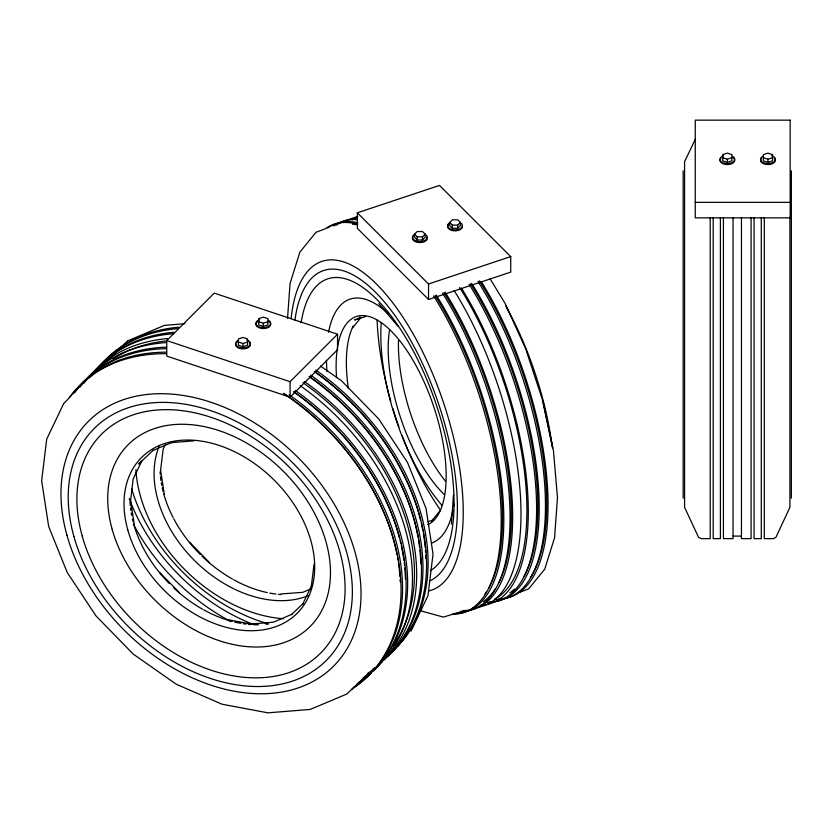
<?xml version="1.0" encoding="UTF-8"?>
<svg xmlns="http://www.w3.org/2000/svg" width="833" height="833" viewBox="0 0 833 833"><rect width="100%" height="100%" fill="white"/><g stroke="black" fill="none" stroke-linecap="round" stroke-linejoin="round"><path stroke-width="1.25" d="M287.531 318.425L290.061 283.428L299.89 252.097L316.03 232.261L325.026 228.908A204.647 83.55 71.6 0 1 357.742 224.275M451.371 524.092L453.464 495.198M130.573 500.716L133.113 479.1L142.006 460.555L138.674 464.012L153.157 450.247M311.355 586.245L314.041 564.149M695.368 139.173L684.57 161.685L684.57 507.307L698.575 537.368L701.178 538.639L710.195 538.639L710.195 217.58M165.392 444.406L163.174 449.039L160.592 470.239L164.33 494.438M302.608 604.31L311.5 585.766M411.023 631.175L427.964 595.657L433.025 554.06L426.007 508.349L407.462 462.377L378.64 418.853L341.478 380.743L320.528 366.062M352.63 327.733L361.012 317.467M431.567 521.094L439.949 510.837M166.767 340.582L214.237 293.122L337.542 334.22L337.542 349.725L290.082 397.185L166.767 356.087L166.767 340.582L290.082 381.681L337.542 334.22M414.553 234.188L417.208 231.532L422.498 231.532L425.153 234.188L425.153 237.353L422.498 239.998L417.208 239.998L414.553 237.353L414.553 234.188L417.208 236.832L422.498 236.832L425.153 234.188M449.737 222.453L452.392 219.808L457.681 219.808L460.337 222.453L460.337 225.618L457.681 228.273L452.392 228.273L449.737 225.618L449.737 222.453L452.392 225.108L457.681 225.108L460.337 222.453M100.043 367.114L127.428 341.082M303.222 603.436L291.456 614.619L291.904 614.296L273.276 622.22L250.806 624.032M374.631 667.691L346.799 694.045L310.23 709.424L267.945 712.84L221.963 704.197L176.148 684.164L133.197 654.061L96.034 615.951L67.202 572.427L48.668 526.456L41.65 480.745L46.71 439.147L63.652 403.63L68.483 398.684A204.647 144.713 45 0 1 166.34 353.702M127.876 340.759L164.434 325.38L184.947 323.725M152.71 450.57L171.817 442.5M310.022 589.285L302.858 592.305L280.867 593.971M357.336 212.811L439.543 185.415L510.733 256.606L510.733 272.099L428.526 299.505L357.336 228.315L357.336 212.811L428.526 284.001L428.526 299.505M722.732 157.687L727.313 159.218L731.905 157.687M727.313 162.383L731.905 160.852L731.905 154.626L727.313 153.105L722.732 154.626L722.732 160.852L727.313 162.383L727.313 159.218M258.719 321.705L263.311 323.235L267.893 321.705M263.311 326.401L267.893 324.87L267.893 318.643L263.311 317.113L258.719 318.643L258.719 324.87L263.311 326.401L263.311 323.235M763.361 157.687L767.943 159.218L772.535 157.687M767.943 162.383L772.535 160.852L772.535 154.626L767.943 153.105L763.361 154.626L763.361 160.852L767.943 162.383L767.943 159.218M238.405 342.019L242.997 343.55L247.578 342.019M428.526 284.001L510.733 256.606M242.997 346.715L247.578 345.185L247.578 338.958L242.997 337.427L238.405 338.958L238.405 345.185L242.997 346.715L242.997 343.55M359.835 318.216L354.629 319.945L365.645 316.55M519.615 592.294L528.601 588.941L544.751 569.116L554.57 537.785L557.475 497.603L553.424 450.486L542.783 400.277M428.152 521.635L433.045 520.125M464.949 610.516L443.406 617.097L420.738 610.849M171.338 442.646L193.808 440.834M695.253 202.357L790.173 202.357M733.04 536.108L741.453 536.108M226.868 619.471L251.212 624.073M189.632 542.262L209.489 562.629M159.572 572.323L179.428 592.68M378.796 303.639L397.778 326.036M490.075 278.816L504.902 303.087L526.227 349.995M505.735 305.544L508.068 310.293M526.341 350.849L542.325 399.403L552.602 447.894L551.581 442.469M130.542 500.3L134.269 524.498M791.35 170.859L791.35 498.134M789.913 217.215L789.913 507.307L775.919 537.368L773.316 538.639L764.298 538.639L764.298 217.58M761.289 217.58L761.289 538.639L754.073 538.639L754.073 217.58M751.074 217.58L751.074 538.639L741.453 538.639L741.453 217.58M733.04 217.58L733.04 538.639L723.419 538.639L723.419 217.58M720.41 217.58L720.41 538.639L713.194 538.639L713.194 217.58M683.143 170.859L683.143 498.134M457.681 225.108L457.681 228.273M452.392 225.108L452.392 228.273M422.498 236.832L422.498 239.998M417.208 236.832L417.208 239.998M290.082 381.681L290.082 397.185M268.538 320.32A7.403 4.269 0 0 1 268.059 326.609A7.403 4.269 0 0 1 257.241 325.786A7.403 4.269 0 0 1 259.604 319.643M269.715 322.163A7.403 4.269 0 0 1 267.549 327.796A7.403 4.269 0 0 1 257.636 327.046A7.403 4.269 0 0 1 258.074 321.278M246.693 339.958A7.403 4.269 0 0 1 249.057 346.101A7.403 4.269 0 0 1 238.238 346.924A7.403 4.269 0 0 1 237.759 340.635M250.389 344.612A7.403 4.269 0 0 1 242.028 348.85A7.403 4.269 0 0 1 235.843 343.508M236.582 342.478A7.403 4.269 0 0 1 237.759 341.592M249.4 342.478A7.403 4.269 0 0 1 250.139 343.508M283.366 393.395A204.647 144.713 45 0 1 351.755 689.214M69.982 397.174A204.647 144.713 45 0 1 166.517 352.192M289.134 394.811A204.647 144.713 45 0 1 372.632 671.429M370.883 673.272A204.647 144.713 45 0 1 353.254 687.704M379.005 665.15A204.647 144.713 45 0 1 374.319 669.43M370.393 672.648A204.647 144.713 45 0 1 363.178 677.791M79.906 387.262A204.647 144.713 45 0 1 165.913 342.613M300.109 385.637A204.647 144.713 45 0 1 383.409 660.579M370.466 673.408A204.647 144.713 45 0 1 358.367 682.602M75.095 392.062A204.647 144.713 45 0 1 166.34 347.163M295.309 390.448A204.647 144.713 45 0 1 376.87 667.243M370.852 673.21A204.647 144.713 45 0 1 356.857 684.101M73.596 393.572A204.647 144.713 45 0 1 166.152 348.631M293.799 391.947A204.647 144.713 45 0 1 373.59 670.565M268.632 623.99A110.091 77.844 45 0 1 266.133 624.313M258.438 624.812A110.091 77.844 45 0 1 255.825 624.812M250.691 624.583A110.091 77.844 45 0 1 248.286 624.386M245.86 624.115A110.091 77.844 45 0 1 243.403 623.771M240.935 623.365A110.091 77.844 45 0 1 234.719 622.074M232.23 621.449A110.091 77.844 45 0 1 203.679 609.839M202.534 609.204A110.091 77.844 45 0 1 173.774 587.973M169.276 583.569A110.091 77.844 45 0 1 133.707 524.051M133.051 521.583A110.091 77.844 45 0 1 132.447 519.105M131.666 515.388A110.091 77.844 45 0 1 131.218 512.909M130.833 510.442A110.091 77.844 45 0 1 130.521 507.995M130.271 505.558A110.091 77.844 45 0 1 130.021 501.966M88.923 378.244A204.647 144.713 45 0 1 173.628 333.689M309.126 376.62A204.647 144.713 45 0 1 394.103 649.667M391.562 652.499A204.647 144.713 45 0 1 384.294 659.58M283.47 618.742A134.457 95.077 45 0 1 135.904 469.687M284.553 393.884A202.117 142.912 45 0 1 397.081 554.976M397.57 557.569A202.117 142.912 45 0 1 398.018 560.161M398.424 562.754A202.117 142.912 45 0 1 399.975 576.811M400.121 579.32A202.117 142.912 45 0 1 400.236 581.809M382.295 661.819A204.647 144.713 45 0 1 377.557 666.046M369.488 672.179A204.647 144.713 45 0 1 367.384 673.585M84.112 383.045A204.647 144.713 45 0 1 167.527 338.604M304.326 381.431A204.647 144.713 45 0 1 387.616 656.373M90.422 376.735A204.647 144.713 45 0 1 173.837 332.294M310.636 375.121A204.647 144.713 45 0 1 387.678 656.373M394.03 650.125A204.647 144.713 45 0 1 388.449 655.311M94.035 373.132A204.647 144.713 45 0 1 177.45 328.681M314.239 371.508A204.647 144.713 45 0 1 397.528 646.45M95.535 371.633A204.647 144.713 45 0 1 178.949 327.182M315.749 370.008A204.647 144.713 45 0 1 401.537 642.087M399.882 644.003A204.647 144.713 45 0 1 391.854 652.124M113.09 358.981A202.117 142.912 45 0 1 165.871 341.03M302.993 382.722A202.117 142.912 45 0 1 392.843 645.908M267.383 623.532A156.167 110.425 45 0 1 131.572 488.617M254.825 624.969A164.049 115.995 45 0 1 129.219 498.436M231.001 621.595A171.931 121.576 45 0 1 133.426 524.259M310.376 377.162A202.117 142.912 45 0 1 418.01 537.129M418.458 539.722A202.117 142.912 45 0 1 419.572 547.468M419.853 550.03A202.117 142.912 45 0 1 420.748 563.837M280.742 594.533A110.091 77.844 45 0 1 278.347 594.325M275.921 594.054A110.091 77.844 45 0 1 269.757 593.086M267.268 592.586A110.091 77.844 45 0 1 233.74 579.778M232.594 579.143A110.091 77.844 45 0 1 202.013 556.173M200.222 554.414A110.091 77.844 45 0 1 173.774 518.813M173.17 517.668A110.091 77.844 45 0 1 163.768 494M163.112 491.522A110.091 77.844 45 0 1 162.227 487.805M161.717 485.327A110.091 77.844 45 0 1 161.279 482.848M160.894 480.391A110.091 77.844 45 0 1 160.446 476.715M160.238 474.3A110.091 77.844 45 0 1 160.082 471.905M308.46 595.585A110.091 77.844 45 0 1 194.172 560.182A110.091 77.844 45 0 1 159.301 445.915M293.976 391.739A202.117 142.912 45 0 1 399.548 538.16M400.194 540.752A202.117 142.912 45 0 1 400.819 543.355M401.391 545.959A202.117 142.912 45 0 1 403.911 560.224M404.234 562.796A202.117 142.912 45 0 1 404.526 565.357M404.776 567.908A202.117 142.912 45 0 1 405.421 579.164M315.488 372.049A202.117 142.912 45 0 1 420.634 520.313M421.259 522.916A202.117 142.912 45 0 1 422.883 530.725M423.351 533.318A202.117 142.912 45 0 1 425.215 547.468M425.434 549.999A202.117 142.912 45 0 1 425.601 552.518M425.736 555.017A202.117 142.912 45 0 1 425.861 558.724M460.274 222.598A7.403 4.269 0 0 1 460.274 228.638A7.403 4.269 0 0 1 449.81 228.638A7.403 4.269 0 0 1 449.81 222.598M462.19 225.472A7.403 4.269 0 0 1 456.005 230.814A7.403 4.269 0 0 1 447.633 226.576M447.894 225.472A7.403 4.269 0 0 1 448.633 224.441M425.09 234.323A7.403 4.269 0 0 1 425.09 240.373A7.403 4.269 0 0 1 414.626 240.373A7.403 4.269 0 0 1 414.626 234.323M427.006 237.207A7.403 4.269 0 0 1 418.884 242.549A7.403 4.269 0 0 1 413.449 236.176M352.536 224.223A202.117 82.509 71.6 0 1 356.045 224.702M435.149 295.6A202.117 82.509 71.6 0 1 488.69 588.15M486.514 591.774A202.117 82.509 71.6 0 1 484.973 594.033M433.66 296.027A204.647 83.55 71.6 0 1 500.716 503.715A204.647 83.55 71.6 0 1 451.913 614.348M327.629 228.044A204.647 83.55 71.6 0 1 357.898 222.775M436.263 295.153A204.647 83.55 71.6 0 1 503.236 501.508A204.647 83.55 71.6 0 1 455.849 613.473M344.81 222.317A204.647 83.55 71.6 0 1 357.815 216.632A204.647 83.55 71.6 0 0 352.099 219.891M454.131 290.519A204.647 83.55 71.6 0 1 520.458 496.406A204.647 83.55 71.6 0 1 473.029 607.746M336.48 225.097A204.647 83.55 71.6 0 1 357.326 218.662M445.114 292.206A204.647 83.55 71.6 0 1 512.17 499.904A204.647 83.55 71.6 0 1 463.367 610.537M333.877 225.962A204.647 83.55 71.6 0 1 357.003 219.62M442.51 293.07A204.647 83.55 71.6 0 1 509.567 500.768A204.647 83.55 71.6 0 1 460.764 611.401M443.999 292.654A202.117 82.509 71.6 0 1 498.905 582.642M495.364 588.816A202.117 82.509 71.6 0 1 483.296 601.749M291.102 318.56A173.243 70.722 71.6 0 1 421.061 348.663A173.243 70.722 71.6 0 1 429.078 590.847M294.892 320.538A164.049 66.973 71.6 0 1 415.771 349.881A164.049 66.973 71.6 0 1 430.276 580.674M301.13 322.756A154.844 63.214 71.6 0 1 414.615 353.473A154.844 63.214 71.6 0 1 430.411 570.584M327.005 371.539A128.605 52.5 71.6 0 1 326.453 360.272M328.535 332.263A128.605 52.5 71.6 0 1 388.324 313.802M453.891 503.986A128.605 52.5 71.6 0 1 453.548 506.329M452.913 510.004A128.605 52.5 71.6 0 1 431.536 543.095M336.553 377.641A110.091 44.94 71.6 0 1 410.482 356.118A110.091 44.94 71.6 0 1 427.808 524.717M469.062 284.22A204.647 83.55 71.6 0 1 536.119 491.918A204.647 83.55 71.6 0 1 487.315 602.551M441.906 505.256A134.457 54.895 71.6 0 1 381.243 322.558M459.618 287.447A202.117 82.509 71.6 0 1 494.49 599.208M461.42 288.093A204.647 83.55 71.6 0 1 527.747 493.979A204.647 83.55 71.6 0 1 480.318 605.32M470.551 283.803A202.117 82.509 71.6 0 1 524.103 576.342M514.471 589.087A202.117 82.509 71.6 0 1 509.848 592.898M471.665 283.355A204.647 83.55 71.6 0 1 538.722 491.054A204.647 83.55 71.6 0 1 489.919 601.686M477.913 281.273A204.647 83.55 71.6 0 1 544.969 488.971A204.647 83.55 71.6 0 1 496.166 599.604M479.402 280.856A202.117 82.509 71.6 0 1 530.767 577.019M481.203 281.502A204.647 83.55 71.6 0 1 547.604 488.732A204.647 83.55 71.6 0 1 498.769 598.729M440.324 509.942A171.931 70.191 71.6 0 1 402.047 435.378M398.955 426.954A171.931 70.191 71.6 0 1 392.905 408.555M390.739 401.183A171.931 70.191 71.6 0 1 377.11 320.132M445.322 480.974A110.091 44.94 71.6 0 1 398.507 340.26M444.395 494.667A110.091 44.94 71.6 0 1 389.584 329.889M348.35 388.501A110.091 44.94 71.6 0 1 353.161 326.047M358.232 318.633A110.091 44.94 71.6 0 1 359.908 317.019M507.162 308.512A173.243 70.722 71.6 0 1 551.696 443.094M771.65 155.625A7.403 4.269 0 0 1 774.003 161.779A7.403 4.269 0 0 1 763.184 162.602A7.403 4.269 0 0 1 762.716 156.302M774.357 158.145A7.403 4.269 0 0 1 767.943 164.559A7.403 4.269 0 0 1 761.539 158.145M732.551 156.302A7.403 4.269 0 0 1 732.072 162.602A7.403 4.269 0 0 1 721.253 161.779A7.403 4.269 0 0 1 723.617 155.625M733.727 158.145A7.403 4.269 0 0 1 727.313 164.559A7.403 4.269 0 0 1 720.909 158.145M790.173 120.16L695.253 120.16L695.253 217.861L790.173 217.861L790.173 120.16M82.228 536.108A154.844 109.498 45 0 0 307.804 663.505A154.844 109.498 45 0 0 242.965 431.609A154.844 109.498 45 0 0 82.228 536.108M66.932 535.202A173.243 122.503 45 0 0 319.299 677.729A173.243 122.503 45 0 0 246.766 418.281A173.243 122.503 45 0 0 66.932 535.202M73.866 536.369A164.049 115.995 45 0 0 312.844 671.336A164.049 115.995 45 0 0 244.152 425.663A164.049 115.995 45 0 0 73.866 536.369M112.153 529.309A128.605 90.932 45 0 0 299.495 635.11A128.605 90.932 45 0 0 245.641 442.51A128.605 90.932 45 0 0 112.153 529.309M127.803 529.965A110.091 77.844 45 0 0 288.176 620.533A110.091 77.844 45 0 0 242.08 455.661A110.091 77.844 45 0 0 127.803 529.965"/></g></svg>
